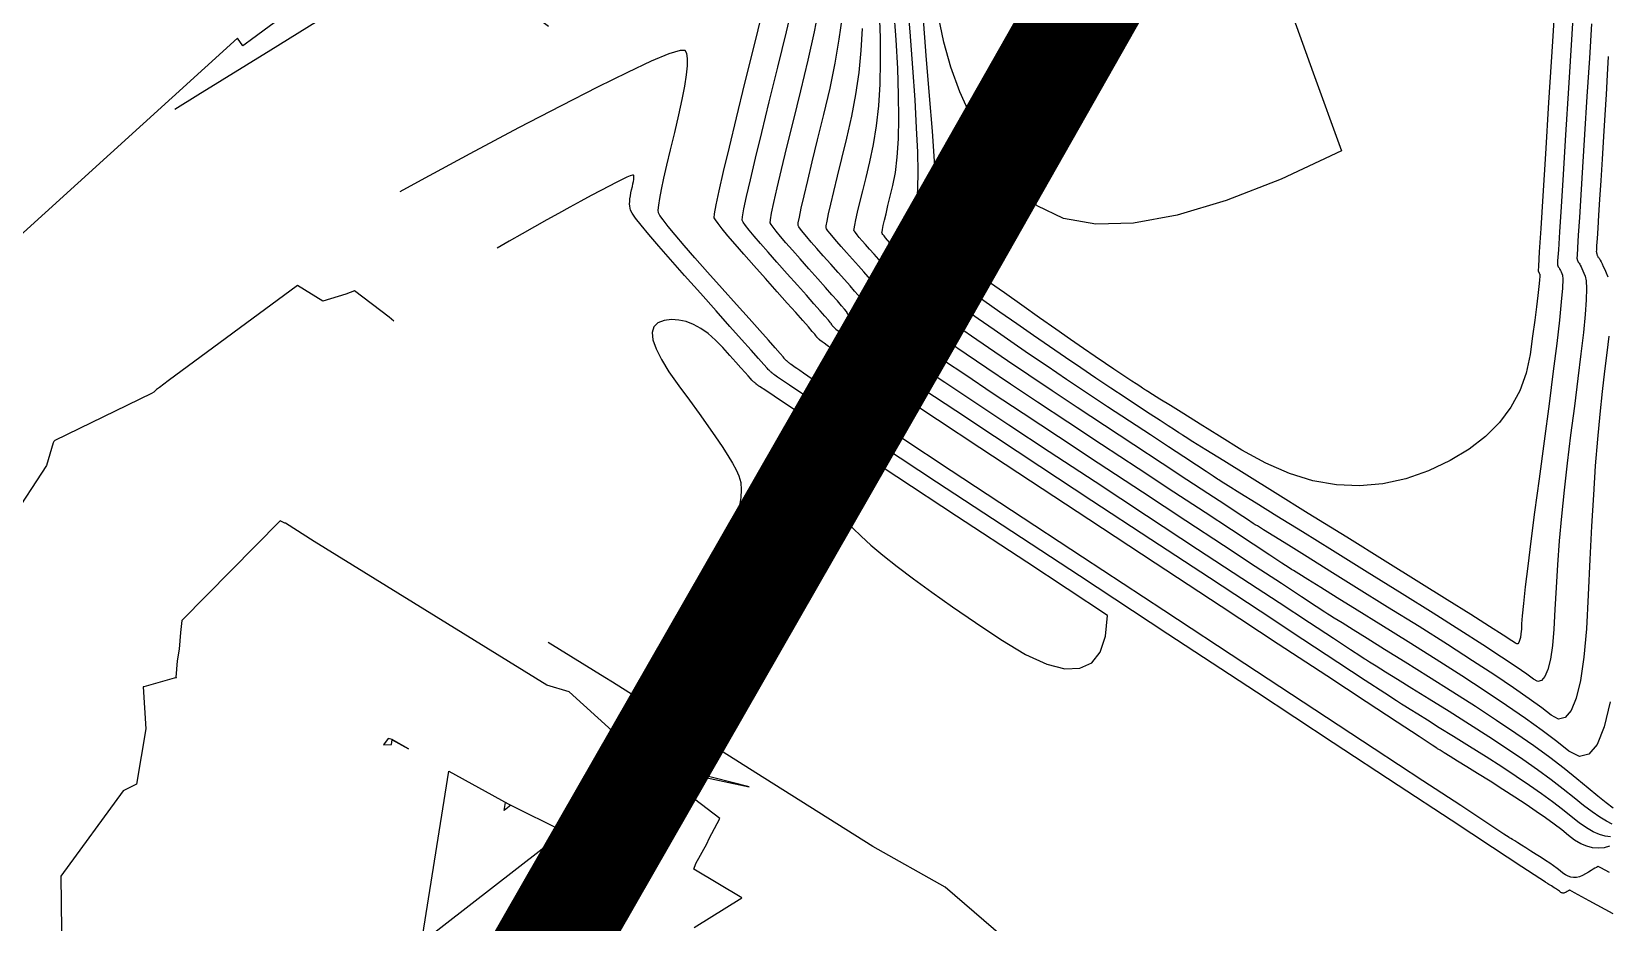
# Model space of a CAD drawing. Header units: metres. Extents: x 729358 to 732680, y 1423022 to 1426117.
# Drawn here: x 730693.5 to 730748.8, y 1425750 to 1425781.3 of the extents above; entities that cross this region are included whole.
import ezdxf

# ---------------------------------------------------------------- set-up
doc = ezdxf.new("R2010")
doc.units = ezdxf.units.M
doc.header["$MEASUREMENT"] = 0
doc.linetypes.add('PHANTOM', pattern=[2.5, 1.25, -0.25, 0.25, -0.25, 0.25, -0.25])
for name, color, linetype in [('36Bound', 6, 'PHANTOM'), ('CONTOUR', 59, 'Continuous'), ('HR36 IE-Exi_Xref$0$CONTOUR', 8, 'Continuous'), ('HR36 IE-Exi_Xref$0$CONTOURINDEX', 10, 'Continuous'), ('INDEX-CON', 252, 'Continuous')]:
    doc.layers.add(name, color=color, linetype=linetype)

# ---------------------------------------------------------------- blocks, each defined once
blk = doc.blocks.new('ct 50 rai')
at = {"layer": 'CONTOUR'}
for points in [[(-253.171, 1.414), (-253.209, 0.764), (-253.25, 0.079), (-253.294, -0.642), (-253.34, -1.399), (-253.389, -2.192), (-253.437, -2.951), (-253.478, -3.61), (-253.513, -4.168), (-253.542, -4.625), (-253.564, -4.98), (-253.58, -5.235), (-253.589, -5.388), (-253.593, -5.441), (-253.592, -5.444), (-253.592, -5.449), (-253.59, -5.457), (-253.588, -5.468), (-253.585, -5.481), (-253.582, -5.496), (-253.578, -5.514), (-253.573, -5.534), (-253.567, -5.556), (-253.561, -5.576), (-253.552, -5.595), (-253.543, -5.614), (-253.533, -5.632), (-253.521, -5.648), (-253.508, -5.664), (-253.494, -5.679), (-253.476, -5.702), (-253.452, -5.742), (-253.423, -5.799), (-253.387, -5.872), (-253.345, -5.962), (-253.297, -6.068), (-253.243, -6.191), (-253.184, -6.331)], [(-253.155, -8.418), (-253.217, -8.999), (-253.299, -9.646), (-253.389, -10.363), (-253.473, -11.157), (-253.552, -12.026), (-253.626, -12.97), (-253.695, -13.991), (-253.76, -15.086), (-253.819, -16.257), (-253.873, -17.504), (-253.938, -18.694), (-254.031, -19.695), (-254.152, -20.506), (-254.302, -21.129), (-254.479, -21.562), (-254.684, -21.806), (-254.916, -21.862), (-255.177, -21.728), (-255.507, -21.468), (-255.948, -21.147), (-256.5, -20.764), (-257.162, -20.32), (-257.936, -19.814), (-258.82, -19.247), (-259.815, -18.617), (-260.921, -17.927), (-262.01, -17.25), (-262.954, -16.663), (-263.753, -16.167), (-264.407, -15.76), (-264.916, -15.444), (-265.28, -15.218), (-265.499, -15.081), (-265.574, -15.035), (-265.642, -14.99), (-265.843, -14.858), (-266.177, -14.639), (-266.643, -14.332), (-267.243, -13.938), (-267.976, -13.457), (-268.841, -12.889), (-269.839, -12.233), (-270.868, -11.555), (-271.826, -10.921), (-272.712, -10.332), (-273.528, -9.786), (-274.271, -9.284), (-274.944, -8.826), (-275.545, -8.411), (-276.076, -8.041), (-276.539, -7.715), (-276.941, -7.431), (-277.281, -7.192), (-277.559, -6.996), (-277.775, -6.843), (-277.93, -6.735), (-278.023, -6.669), (-278.054, -6.647), (-278.055, -6.646), (-278.058, -6.643), (-278.063, -6.638), (-278.07, -6.63), (-278.078, -6.62), (-278.089, -6.609), (-278.102, -6.595), (-278.116, -6.579), (-278.131, -6.563), (-278.145, -6.548), (-278.157, -6.535), (-278.168, -6.524), (-278.177, -6.514), (-278.185, -6.506), (-278.192, -6.5), (-278.197, -6.495), (-278.202, -6.49), (-278.207, -6.482), (-278.213, -6.473), (-278.218, -6.461), (-278.224, -6.448), (-278.231, -6.432), (-278.237, -6.413), (-278.244, -6.393), (-278.262, -6.361), (-278.3, -6.308), (-278.358, -6.233), (-278.437, -6.137), (-278.537, -6.019), (-278.657, -5.881), (-278.798, -5.721), (-278.96, -5.539), (-279.121, -5.358), (-279.262, -5.199), (-279.382, -5.061), (-279.481, -4.945), (-279.559, -4.851), (-279.616, -4.778), (-279.653, -4.727), (-279.669, -4.698), (-279.665, -4.644), (-279.642, -4.52), (-279.6, -4.324), (-279.54, -4.058), (-279.46, -3.721), (-279.362, -3.314), (-279.245, -2.836), (-279.11, -2.287), (-278.978, -1.678), (-278.875, -1.022), (-278.8, -0.318), (-278.752, 0.433), (-278.733, 1.233), (-278.741, 2.08), (-278.778, 2.976)], [(-252.998, -24.99), (-253.244, -24.802), (-253.539, -24.568), (-253.883, -24.288), (-254.277, -23.963), (-254.723, -23.603), (-255.228, -23.218), (-255.792, -22.807), (-256.413, -22.371), (-257.093, -21.91), (-257.832, -21.424), (-258.628, -20.913), (-259.483, -20.376), (-260.311, -19.861), (-261.03, -19.415), (-261.638, -19.037), (-262.136, -18.727), (-262.523, -18.487), (-262.8, -18.314), (-262.967, -18.211), (-263.023, -18.176), (-263.126, -18.108), (-263.433, -17.907), (-263.942, -17.572), (-264.655, -17.104), (-265.571, -16.502), (-266.69, -15.766), (-268.013, -14.897), (-269.539, -13.895), (-271.089, -12.875), (-272.484, -11.955), (-273.725, -11.134), (-274.812, -10.412), (-275.743, -9.789), (-276.52, -9.266), (-277.143, -8.842), (-277.61, -8.518), (-277.976, -8.26), (-278.293, -8.036), (-278.562, -7.847), (-278.781, -7.692), (-278.952, -7.572), (-279.074, -7.486), (-279.148, -7.434), (-279.172, -7.417), (-279.173, -7.416), (-279.175, -7.414), (-279.179, -7.409), (-279.185, -7.404), (-279.191, -7.396), (-279.2, -7.387), (-279.21, -7.376), (-279.221, -7.363), (-279.233, -7.35), (-279.245, -7.338), (-279.256, -7.327), (-279.266, -7.316), (-279.276, -7.307), (-279.285, -7.298), (-279.293, -7.29), (-279.301, -7.283), (-279.308, -7.276), (-279.316, -7.268), (-279.322, -7.258), (-279.329, -7.247), (-279.336, -7.235), (-279.342, -7.221), (-279.348, -7.206), (-279.353, -7.19), (-279.376, -7.154), (-279.433, -7.082), (-279.523, -6.974), (-279.648, -6.829), (-279.806, -6.647), (-279.999, -6.428), (-280.226, -6.173), (-280.486, -5.881), (-280.747, -5.588), (-280.974, -5.331), (-281.168, -5.108), (-281.328, -4.92), (-281.454, -4.768), (-281.547, -4.651), (-281.606, -4.568), (-281.632, -4.521), (-281.625, -4.434), (-281.588, -4.233), (-281.521, -3.917), (-281.423, -3.487), (-281.295, -2.943), (-281.136, -2.285), (-280.947, -1.512), (-280.728, -0.625), (-280.511, 0.298), (-280.33, 1.179), (-280.184, 2.016), (-280.073, 2.812)], [(-253.098, -25.998), (-253.279, -25.979), (-253.48, -25.921), (-253.699, -25.822), (-253.938, -25.684), (-254.196, -25.505), (-254.472, -25.287), (-254.779, -25.04), (-255.126, -24.775), (-255.512, -24.493), (-255.939, -24.194), (-256.405, -23.878), (-256.911, -23.545), (-257.458, -23.194), (-258.044, -22.826), (-258.613, -22.472), (-259.106, -22.166), (-259.523, -21.907), (-259.864, -21.695), (-260.13, -21.529), (-260.32, -21.411), (-260.435, -21.34), (-260.473, -21.316), (-260.611, -21.225), (-261.022, -20.955), (-261.708, -20.505), (-262.666, -19.875), (-263.899, -19.065), (-265.405, -18.076), (-267.185, -16.906), (-269.238, -15.557), (-271.31, -14.195), (-273.143, -12.988), (-274.738, -11.936), (-276.096, -11.038), (-277.215, -10.295), (-278.096, -9.707), (-278.74, -9.273), (-279.145, -8.994), (-279.413, -8.805), (-279.646, -8.641), (-279.843, -8.502), (-280.004, -8.389), (-280.129, -8.301), (-280.219, -8.237), (-280.272, -8.2), (-280.29, -8.187), (-280.291, -8.186), (-280.293, -8.184), (-280.295, -8.181), (-280.299, -8.177), (-280.305, -8.171), (-280.311, -8.165), (-280.318, -8.157), (-280.327, -8.147), (-280.336, -8.138), (-280.345, -8.128), (-280.354, -8.118), (-280.364, -8.109), (-280.374, -8.099), (-280.384, -8.09), (-280.394, -8.081), (-280.404, -8.072), (-280.414, -8.063), (-280.424, -8.053), (-280.432, -8.043), (-280.44, -8.032), (-280.447, -8.021), (-280.453, -8.01), (-280.458, -7.998), (-280.463, -7.986), (-280.49, -7.948), (-280.566, -7.857), (-280.688, -7.715), (-280.858, -7.52), (-281.076, -7.274), (-281.341, -6.976), (-281.653, -6.625), (-282.013, -6.223), (-282.373, -5.818), (-282.687, -5.462), (-282.954, -5.155), (-283.175, -4.896), (-283.35, -4.685), (-283.478, -4.523), (-283.559, -4.409), (-283.595, -4.344), (-283.586, -4.224), (-283.535, -3.946), (-283.442, -3.51), (-283.307, -2.917), (-283.13, -2.165), (-282.911, -1.255), (-282.65, -0.188), (-282.347, 1.037), (-282.044, 2.275), (-281.785, 3.38)], [(-253.002, -28.705), (-253.846, -28.243), (-254.353, -27.966), (-254.524, -27.873), (-254.527, -27.874), (-254.534, -27.876), (-254.544, -27.881), (-254.558, -27.888), (-254.576, -27.898), (-254.597, -27.91), (-254.621, -27.925), (-254.649, -27.942), (-254.678, -27.957), (-254.707, -27.968), (-254.735, -27.974), (-254.762, -27.976), (-254.789, -27.972), (-254.815, -27.964), (-254.84, -27.951), (-254.864, -27.933), (-254.89, -27.912), (-254.92, -27.89), (-254.953, -27.866), (-254.989, -27.841), (-255.028, -27.814), (-255.071, -27.786), (-255.117, -27.756), (-255.167, -27.725), (-255.215, -27.695), (-255.257, -27.669), (-255.292, -27.647), (-255.321, -27.629), (-255.344, -27.615), (-255.36, -27.605), (-255.37, -27.599), (-255.373, -27.597), (-255.58, -27.461), (-256.202, -27.052), (-257.238, -26.371), (-258.689, -25.418), (-260.555, -24.192), (-262.834, -22.694), (-265.529, -20.924), (-268.638, -18.882), (-271.751, -16.836), (-274.46, -15.055), (-276.764, -13.54), (-278.664, -12.291), (-280.159, -11.306), (-281.249, -10.588), (-281.934, -10.135), (-282.214, -9.947), (-282.288, -9.895), (-282.351, -9.85), (-282.405, -9.813), (-282.449, -9.782), (-282.483, -9.758), (-282.507, -9.74), (-282.522, -9.73), (-282.527, -9.727), (-282.527, -9.726), (-282.527, -9.726), (-282.528, -9.725), (-282.529, -9.724), (-282.531, -9.722), (-282.532, -9.721), (-282.534, -9.718), (-282.537, -9.716), (-282.54, -9.712), (-282.545, -9.708), (-282.552, -9.701), (-282.56, -9.694), (-282.571, -9.685), (-282.582, -9.674), (-282.596, -9.662), (-282.612, -9.649), (-282.627, -9.636), (-282.64, -9.623), (-282.652, -9.613), (-282.661, -9.603), (-282.669, -9.595), (-282.675, -9.589), (-282.679, -9.583), (-282.681, -9.579), (-282.719, -9.535), (-282.832, -9.407), (-283.018, -9.197), (-283.279, -8.904), (-283.615, -8.529), (-284.024, -8.07), (-284.508, -7.529), (-285.066, -6.906), (-285.625, -6.278), (-286.112, -5.726), (-286.527, -5.249), (-286.87, -4.847), (-287.141, -4.52), (-287.339, -4.268), (-287.466, -4.092), (-287.521, -3.99), (-287.536, -3.923), (-287.546, -3.85), (-287.55, -3.77), (-287.547, -3.683), (-287.539, -3.589), (-287.525, -3.489), (-287.505, -3.383), (-287.479, -3.27), (-287.453, -3.16), (-287.432, -3.062), (-287.416, -2.978), (-287.405, -2.907), (-287.399, -2.849), (-287.399, -2.804), (-287.404, -2.772), (-287.414, -2.753), (-287.448, -2.753), (-287.526, -2.779), (-287.647, -2.831), (-287.811, -2.908), (-288.019, -3.012), (-288.27, -3.14), (-288.564, -3.295), (-288.902, -3.476), (-289.269, -3.674), (-289.651, -3.883), (-290.048, -4.102), (-290.459, -4.331), (-290.886, -4.571), (-291.328, -4.821), (-291.784, -5.081), (-292.204, -5.322)]]:
    blk.add_lwpolyline(points, dxfattribs=at)
at = {"layer": 'CONTOUR', "flags": 128}
for points in [[(-254.332, 4.098), (-254.451, 2.197), (-254.569, 0.302), (-254.672, -1.34), (-254.759, -2.729), (-254.83, -3.866), (-254.885, -4.751), (-254.925, -5.383), (-254.949, -5.762), (-254.957, -5.889), (-254.957, -5.891), (-254.956, -5.893), (-254.956, -5.896), (-254.955, -5.901), (-254.953, -5.906), (-254.952, -5.913), (-254.95, -5.921), (-254.948, -5.929), (-254.946, -5.938), (-254.943, -5.947), (-254.939, -5.955), (-254.935, -5.963), (-254.931, -5.971), (-254.926, -5.978), (-254.92, -5.985), (-254.914, -5.991), (-254.907, -6.001), (-254.897, -6.018), (-254.884, -6.042), (-254.869, -6.073), (-254.851, -6.112), (-254.83, -6.157), (-254.807, -6.21), (-254.782, -6.27), (-254.768, -6.416), (-254.782, -6.729), (-254.822, -7.209), (-254.89, -7.855), (-254.984, -8.667), (-255.105, -9.646), (-255.253, -10.791), (-255.427, -12.102), (-255.604, -13.423), (-255.759, -14.595), (-255.891, -15.619), (-256.001, -16.495), (-256.088, -17.222), (-256.152, -17.802), (-256.194, -18.233), (-256.214, -18.516), (-256.225, -18.709), (-256.24, -18.872), (-256.259, -19.004), (-256.284, -19.105), (-256.312, -19.175), (-256.346, -19.215), (-256.384, -19.224), (-256.426, -19.202), (-256.558, -19.111), (-256.864, -18.913), (-257.344, -18.608), (-257.999, -18.196), (-258.827, -17.677), (-259.831, -17.051), (-261.008, -16.318), (-262.36, -15.477), (-263.709, -14.639), (-264.878, -13.912), (-265.868, -13.297), (-266.679, -12.793), (-267.309, -12.401), (-267.76, -12.121), (-268.032, -11.952), (-268.124, -11.895), (-268.157, -11.873), (-268.253, -11.81), (-268.411, -11.706), (-268.632, -11.561), (-268.915, -11.375), (-269.261, -11.148), (-269.669, -10.88), (-270.14, -10.57), (-270.647, -10.235), (-271.167, -9.888), (-271.699, -9.53), (-272.243, -9.16), (-272.8, -8.778), (-273.368, -8.385), (-273.948, -7.981), (-274.541, -7.565), (-275.102, -7.169), (-275.588, -6.827), (-276, -6.537), (-276.337, -6.299), (-276.599, -6.115), (-276.786, -5.983), (-276.898, -5.904), (-276.935, -5.877), (-276.937, -5.876), (-276.94, -5.872), (-276.946, -5.866), (-276.955, -5.857), (-276.965, -5.845), (-276.978, -5.831), (-276.994, -5.814), (-277.011, -5.795), (-277.029, -5.775), (-277.045, -5.758), (-277.058, -5.744), (-277.07, -5.732), (-277.079, -5.722), (-277.086, -5.714), (-277.091, -5.709), (-277.094, -5.706), (-277.096, -5.703), (-277.099, -5.697), (-277.103, -5.688), (-277.108, -5.676), (-277.113, -5.661), (-277.12, -5.642), (-277.127, -5.621), (-277.135, -5.597), (-277.147, -5.568), (-277.167, -5.533), (-277.193, -5.492), (-277.227, -5.445), (-277.268, -5.392), (-277.316, -5.333), (-277.371, -5.269), (-277.433, -5.198), (-277.495, -5.128), (-277.549, -5.067), (-277.595, -5.014), (-277.633, -4.97), (-277.663, -4.933), (-277.685, -4.905), (-277.699, -4.886), (-277.706, -4.875), (-277.704, -4.854), (-277.695, -4.806), (-277.679, -4.731), (-277.656, -4.629), (-277.626, -4.5), (-277.588, -4.343), (-277.543, -4.16), (-277.491, -3.949), (-277.445, -3.655), (-277.42, -3.223), (-277.416, -2.653), (-277.431, -1.945), (-277.467, -1.098), (-277.524, -0.113), (-277.601, 1.01), (-277.698, 2.271), (-277.799, 3.519)], [(-262.542, -1.908), (-264.666, -2.9), (-266.59, -3.653), (-268.316, -4.167), (-269.844, -4.442), (-271.173, -4.478), (-272.304, -4.275), (-273.237, -3.833), (-273.97, -3.152), (-274.57, -2.344), (-275.099, -1.521), (-275.559, -0.683), (-275.948, 0.169), (-276.268, 1.036), (-276.517, 1.918), (-276.697, 2.814)], [(-264.397, 3.219), (-263.537, 0.838), (-262.542, -1.908)]]:
    blk.add_lwpolyline(points, dxfattribs=at)
at = {"layer": 'INDEX-CON'}
for points in [[(-253.761, 2.56), (-253.836, 1.35), (-253.92, 0.002), (-254.003, -1.325), (-254.075, -2.475), (-254.136, -3.449), (-254.186, -4.246), (-254.225, -4.866), (-254.252, -5.309), (-254.269, -5.575), (-254.275, -5.665), (-254.274, -5.667), (-254.274, -5.671), (-254.273, -5.677), (-254.271, -5.684), (-254.269, -5.694), (-254.267, -5.705), (-254.264, -5.717), (-254.261, -5.732), (-254.257, -5.747), (-254.252, -5.761), (-254.246, -5.775), (-254.239, -5.789), (-254.232, -5.801), (-254.224, -5.813), (-254.214, -5.825), (-254.204, -5.835), (-254.192, -5.852), (-254.175, -5.88), (-254.153, -5.92), (-254.128, -5.973), (-254.098, -6.037), (-254.064, -6.113), (-254.025, -6.201), (-253.983, -6.301), (-253.949, -6.465), (-253.939, -6.745), (-253.952, -7.142), (-253.988, -7.656), (-254.047, -8.286), (-254.13, -9.032), (-254.235, -9.895), (-254.363, -10.874), (-254.497, -11.893), (-254.616, -12.876), (-254.722, -13.823), (-254.813, -14.733), (-254.892, -15.607), (-254.956, -16.444), (-255.006, -17.245), (-255.043, -18.01), (-255.081, -18.701), (-255.135, -19.283), (-255.206, -19.755), (-255.293, -20.117), (-255.395, -20.369), (-255.515, -20.511), (-255.65, -20.543), (-255.801, -20.465), (-256.032, -20.29), (-256.406, -20.03), (-256.922, -19.686), (-257.581, -19.258), (-258.382, -18.746), (-259.325, -18.149), (-260.412, -17.467), (-261.641, -16.702), (-262.859, -15.944), (-263.916, -15.288), (-264.811, -14.732), (-265.543, -14.277), (-266.113, -13.923), (-266.52, -13.669), (-266.766, -13.517), (-266.849, -13.465), (-266.899, -13.432), (-267.048, -13.334), (-267.294, -13.172), (-267.638, -12.947), (-268.079, -12.657), (-268.618, -12.302), (-269.255, -11.884), (-269.989, -11.402), (-270.758, -10.895), (-271.497, -10.405), (-272.206, -9.931), (-272.886, -9.473), (-273.536, -9.031), (-274.156, -8.605), (-274.747, -8.196), (-275.308, -7.803), (-275.821, -7.442), (-276.265, -7.129), (-276.64, -6.864), (-276.948, -6.648), (-277.187, -6.479), (-277.358, -6.359), (-277.46, -6.287), (-277.495, -6.262), (-277.496, -6.261), (-277.499, -6.258), (-277.505, -6.252), (-277.512, -6.243), (-277.522, -6.233), (-277.534, -6.22), (-277.548, -6.205), (-277.564, -6.187), (-277.58, -6.169), (-277.595, -6.153), (-277.608, -6.14), (-277.619, -6.128), (-277.628, -6.118), (-277.636, -6.11), (-277.641, -6.104), (-277.646, -6.101), (-277.649, -6.097), (-277.653, -6.09), (-277.658, -6.081), (-277.663, -6.069), (-277.669, -6.054), (-277.675, -6.037), (-277.682, -6.017), (-277.69, -5.995), (-277.704, -5.964), (-277.733, -5.92), (-277.776, -5.862), (-277.832, -5.791), (-277.902, -5.706), (-277.987, -5.607), (-278.085, -5.495), (-278.197, -5.369), (-278.308, -5.243), (-278.406, -5.133), (-278.489, -5.038), (-278.557, -4.957), (-278.611, -4.892), (-278.651, -4.842), (-278.676, -4.806), (-278.687, -4.786), (-278.684, -4.749), (-278.668, -4.663), (-278.64, -4.528), (-278.598, -4.344), (-278.543, -4.111), (-278.475, -3.829), (-278.394, -3.498), (-278.3, -3.118), (-278.212, -2.667), (-278.148, -2.123), (-278.108, -1.486), (-278.092, -0.756), (-278.1, 0.067), (-278.133, 0.983), (-278.189, 1.993), (-278.27, 3.095)], [(-253.099, -21.258), (-253.311, -22.141), (-253.562, -22.756), (-253.852, -23.102), (-254.183, -23.18), (-254.553, -22.99), (-254.982, -22.647), (-255.49, -22.264), (-256.078, -21.842), (-256.744, -21.382), (-257.49, -20.883), (-258.315, -20.344), (-259.219, -19.767), (-260.202, -19.151), (-261.161, -18.555), (-261.992, -18.039), (-262.695, -17.602), (-263.271, -17.244), (-263.72, -16.965), (-264.04, -16.766), (-264.233, -16.646), (-264.299, -16.605), (-264.384, -16.549), (-264.638, -16.383), (-265.059, -16.105), (-265.649, -15.718), (-266.407, -15.22), (-267.333, -14.612), (-268.427, -13.893), (-269.689, -13.064), (-270.979, -12.215), (-272.155, -11.438), (-273.219, -10.733), (-274.17, -10.099), (-275.007, -9.537), (-275.732, -9.046), (-276.344, -8.627), (-276.843, -8.279), (-277.258, -7.987), (-277.617, -7.734), (-277.921, -7.519), (-278.17, -7.344), (-278.364, -7.208), (-278.502, -7.11), (-278.585, -7.052), (-278.613, -7.032), (-278.614, -7.031), (-278.617, -7.028), (-278.621, -7.023), (-278.627, -7.017), (-278.635, -7.008), (-278.645, -6.998), (-278.656, -6.985), (-278.669, -6.971), (-278.682, -6.957), (-278.695, -6.943), (-278.706, -6.931), (-278.717, -6.92), (-278.726, -6.911), (-278.735, -6.902), (-278.743, -6.895), (-278.749, -6.889), (-278.755, -6.883), (-278.761, -6.875), (-278.768, -6.865), (-278.774, -6.854), (-278.78, -6.841), (-278.786, -6.826), (-278.793, -6.81), (-278.799, -6.791), (-278.819, -6.758), (-278.866, -6.695), (-278.941, -6.603), (-279.043, -6.483), (-279.172, -6.333), (-279.328, -6.154), (-279.512, -5.947), (-279.723, -5.71), (-279.934, -5.473), (-280.118, -5.265), (-280.275, -5.085), (-280.404, -4.933), (-280.507, -4.809), (-280.582, -4.714), (-280.629, -4.648), (-280.65, -4.609), (-280.645, -4.539), (-280.615, -4.376), (-280.56, -4.121), (-280.481, -3.773), (-280.378, -3.332), (-280.249, -2.799), (-280.096, -2.174), (-279.919, -1.456), (-279.745, -0.69), (-279.603, 0.078), (-279.492, 0.849), (-279.413, 1.622), (-279.366, 2.399)], [(-253.04, -25.556), (-253.239, -25.455), (-253.471, -25.312), (-253.738, -25.126), (-254.039, -24.897), (-254.375, -24.625), (-254.751, -24.321), (-255.177, -23.996), (-255.652, -23.65), (-256.176, -23.283), (-256.749, -22.894), (-257.371, -22.484), (-258.043, -22.053), (-258.763, -21.601), (-259.462, -21.167), (-260.068, -20.79), (-260.58, -20.472), (-261, -20.211), (-261.327, -20.008), (-261.56, -19.863), (-261.701, -19.775), (-261.748, -19.746), (-261.869, -19.667), (-262.228, -19.431), (-262.825, -19.039), (-263.661, -18.489), (-264.735, -17.784), (-266.048, -16.921), (-267.599, -15.902), (-269.389, -14.726), (-271.199, -13.535), (-272.814, -12.472), (-274.232, -11.535), (-275.454, -10.725), (-276.479, -10.042), (-277.308, -9.486), (-277.941, -9.058), (-278.378, -8.756), (-278.695, -8.532), (-278.97, -8.339), (-279.202, -8.175), (-279.393, -8.041), (-279.541, -7.936), (-279.646, -7.862), (-279.71, -7.817), (-279.731, -7.802), (-279.732, -7.801), (-279.734, -7.799), (-279.737, -7.795), (-279.742, -7.79), (-279.748, -7.784), (-279.755, -7.776), (-279.764, -7.766), (-279.774, -7.755), (-279.785, -7.744), (-279.795, -7.733), (-279.805, -7.723), (-279.815, -7.713), (-279.825, -7.703), (-279.834, -7.694), (-279.844, -7.686), (-279.853, -7.678), (-279.861, -7.669), (-279.87, -7.66), (-279.877, -7.65), (-279.885, -7.64), (-279.891, -7.628), (-279.897, -7.615), (-279.903, -7.602), (-279.908, -7.588), (-279.933, -7.551), (-279.999, -7.47), (-280.106, -7.344), (-280.253, -7.175), (-280.441, -6.96), (-280.67, -6.702), (-280.939, -6.399), (-281.25, -6.052), (-281.56, -5.703), (-281.831, -5.396), (-282.061, -5.131), (-282.252, -4.908), (-282.402, -4.727), (-282.512, -4.587), (-282.583, -4.489), (-282.613, -4.433), (-282.605, -4.329), (-282.561, -4.09), (-282.481, -3.714), (-282.365, -3.202), (-282.212, -2.554), (-282.024, -1.77), (-281.799, -0.85), (-281.538, 0.206), (-281.278, 1.287), (-281.057, 2.279), (-280.876, 3.184)], [(-253.127, -26.323), (-253.321, -26.381), (-253.519, -26.402), (-253.72, -26.386), (-253.927, -26.332), (-254.137, -26.242), (-254.352, -26.114), (-254.57, -25.948), (-254.807, -25.758), (-255.074, -25.554), (-255.372, -25.337), (-255.701, -25.106), (-256.061, -24.862), (-256.451, -24.605), (-256.873, -24.334), (-257.325, -24.05), (-257.763, -23.778), (-258.143, -23.542), (-258.465, -23.342), (-258.728, -23.178), (-258.933, -23.051), (-259.08, -22.96), (-259.168, -22.905), (-259.198, -22.886), (-259.353, -22.784), (-259.817, -22.479), (-260.59, -21.972), (-261.672, -21.261), (-263.063, -20.347), (-264.762, -19.23), (-266.771, -17.911), (-269.088, -16.388), (-271.42, -14.856), (-273.472, -13.505), (-275.245, -12.337), (-276.738, -11.351), (-277.951, -10.548), (-278.884, -9.927), (-279.538, -9.488), (-279.912, -9.232), (-280.132, -9.077), (-280.322, -8.943), (-280.483, -8.83), (-280.615, -8.737), (-280.718, -8.665), (-280.791, -8.613), (-280.835, -8.582), (-280.849, -8.572), (-280.85, -8.571), (-280.851, -8.57), (-280.854, -8.567), (-280.857, -8.564), (-280.861, -8.559), (-280.866, -8.554), (-280.872, -8.547), (-280.879, -8.54), (-280.887, -8.531), (-280.895, -8.523), (-280.904, -8.514), (-280.913, -8.505), (-280.923, -8.496), (-280.934, -8.486), (-280.945, -8.476), (-280.956, -8.466), (-280.968, -8.456), (-280.978, -8.446), (-280.987, -8.435), (-280.995, -8.425), (-281.002, -8.415), (-281.008, -8.405), (-281.013, -8.395), (-281.017, -8.384), (-281.048, -8.344), (-281.132, -8.245), (-281.271, -8.085), (-281.464, -7.866), (-281.711, -7.588), (-282.012, -7.249), (-282.367, -6.851), (-282.776, -6.393), (-283.186, -5.933), (-283.543, -5.528), (-283.847, -5.178), (-284.099, -4.884), (-284.297, -4.644), (-284.443, -4.459), (-284.536, -4.33), (-284.576, -4.256), (-284.566, -4.119), (-284.508, -3.803), (-284.402, -3.307), (-284.248, -2.631), (-284.047, -1.776), (-283.798, -0.741), (-283.501, 0.474), (-283.156, 1.868), (-282.811, 3.263)], [(-297.195, 3.478), (-300.157, 1.638), (-302.724, 0.046), (-303.528, -0.451)], [(-253.133, -27.253), (-253.427, -27.092), (-253.526, -27.038), (-253.534, -27.041), (-253.555, -27.054), (-253.59, -27.074), (-253.638, -27.103), (-253.701, -27.14), (-253.776, -27.186), (-253.866, -27.24), (-253.968, -27.303), (-254.077, -27.361), (-254.183, -27.401), (-254.286, -27.424), (-254.387, -27.429), (-254.486, -27.416), (-254.582, -27.386), (-254.675, -27.337), (-254.766, -27.272), (-254.863, -27.194), (-254.971, -27.111), (-255.092, -27.023), (-255.226, -26.929), (-255.372, -26.83), (-255.531, -26.725), (-255.702, -26.615), (-255.886, -26.5), (-256.065, -26.389), (-256.219, -26.293), (-256.35, -26.212), (-256.457, -26.145), (-256.54, -26.093), (-256.6, -26.056), (-256.636, -26.034), (-256.648, -26.027), (-256.838, -25.902), (-257.407, -25.528), (-258.356, -24.905), (-259.684, -24.032), (-261.391, -22.911), (-263.477, -21.54), (-265.943, -19.92), (-268.788, -18.051), (-271.641, -16.176), (-274.131, -14.539), (-276.258, -13.139), (-278.022, -11.977), (-279.423, -11.054), (-280.461, -10.368), (-281.135, -9.919), (-281.447, -9.709), (-281.569, -9.623), (-281.675, -9.548), (-281.764, -9.485), (-281.837, -9.433), (-281.894, -9.393), (-281.935, -9.365), (-281.96, -9.347), (-281.968, -9.342), (-281.968, -9.341), (-281.969, -9.341), (-281.97, -9.339), (-281.972, -9.337), (-281.974, -9.335), (-281.977, -9.332), (-281.98, -9.328), (-281.984, -9.324), (-281.989, -9.319), (-281.995, -9.313), (-282.002, -9.306), (-282.011, -9.298), (-282.021, -9.288), (-282.033, -9.278), (-282.046, -9.267), (-282.06, -9.255), (-282.074, -9.242), (-282.086, -9.231), (-282.097, -9.22), (-282.106, -9.211), (-282.114, -9.202), (-282.119, -9.194), (-282.124, -9.187), (-282.126, -9.181), (-282.162, -9.138), (-282.265, -9.02), (-282.436, -8.826), (-282.674, -8.558), (-282.98, -8.215), (-283.353, -7.797), (-283.794, -7.303), (-284.303, -6.735), (-284.812, -6.163), (-285.256, -5.66), (-285.634, -5.225), (-285.946, -4.859), (-286.193, -4.561), (-286.374, -4.332), (-286.489, -4.171), (-286.539, -4.079), (-286.545, -3.984), (-286.529, -3.815), (-286.49, -3.573), (-286.429, -3.256), (-286.346, -2.866), (-286.24, -2.403), (-286.113, -1.865), (-285.963, -1.254), (-285.816, -0.642), (-285.699, -0.102), (-285.61, 0.366), (-285.55, 0.761), (-285.519, 1.084), (-285.517, 1.335), (-285.543, 1.514), (-285.599, 1.62), (-285.778, 1.625), (-286.176, 1.498), (-286.793, 1.241), (-287.629, 0.852), (-288.684, 0.332), (-289.957, -0.319), (-291.45, -1.101), (-293.161, -2.014), (-294.874, -2.935), (-295.625, -3.338)]]:
    blk.add_lwpolyline(points, dxfattribs=at)
at = {"layer": 'INDEX-CON', "flags": 128}
for points in [[(-254.981, 4.397), (-255.135, 1.934), (-255.269, -0.201), (-255.382, -2.008), (-255.474, -3.486), (-255.546, -4.635), (-255.597, -5.456), (-255.628, -5.949), (-255.639, -6.114), (-255.639, -6.114), (-255.638, -6.115), (-255.638, -6.116), (-255.638, -6.117), (-255.638, -6.119), (-255.637, -6.121), (-255.636, -6.124), (-255.636, -6.127), (-255.635, -6.13), (-255.634, -6.133), (-255.633, -6.135), (-255.632, -6.138), (-255.63, -6.141), (-255.629, -6.143), (-255.627, -6.145), (-255.625, -6.147), (-255.622, -6.15), (-255.619, -6.156), (-255.615, -6.164), (-255.61, -6.174), (-255.604, -6.187), (-255.597, -6.202), (-255.589, -6.219), (-255.581, -6.239), (-255.578, -6.301), (-255.589, -6.447), (-255.611, -6.674), (-255.647, -6.985), (-255.695, -7.379), (-255.755, -7.855), (-255.829, -8.414), (-255.914, -9.056), (-256.051, -9.718), (-256.276, -10.336), (-256.59, -10.912), (-256.992, -11.444), (-257.482, -11.934), (-258.061, -12.38), (-258.729, -12.783), (-259.485, -13.143), (-260.288, -13.427), (-261.095, -13.605), (-261.907, -13.674), (-262.724, -13.637), (-263.546, -13.492), (-264.372, -13.24), (-265.203, -12.88), (-266.038, -12.413), (-266.824, -11.925), (-267.505, -11.502), (-268.082, -11.144), (-268.554, -10.85), (-268.922, -10.621), (-269.185, -10.458), (-269.344, -10.359), (-269.399, -10.325), (-269.415, -10.314), (-269.458, -10.286), (-269.529, -10.239), (-269.626, -10.175), (-269.751, -10.093), (-269.904, -9.993), (-270.083, -9.875), (-270.29, -9.739), (-270.537, -9.575), (-270.838, -9.371), (-271.193, -9.129), (-271.601, -8.847), (-272.064, -8.525), (-272.58, -8.165), (-273.15, -7.765), (-273.774, -7.327), (-274.383, -6.897), (-274.912, -6.524), (-275.359, -6.209), (-275.725, -5.951), (-276.01, -5.751), (-276.213, -5.607), (-276.336, -5.521), (-276.376, -5.493), (-276.378, -5.491), (-276.382, -5.487), (-276.388, -5.48), (-276.397, -5.47), (-276.409, -5.457), (-276.423, -5.442), (-276.44, -5.424), (-276.459, -5.403), (-276.478, -5.382), (-276.495, -5.363), (-276.509, -5.348), (-276.521, -5.335), (-276.53, -5.325), (-276.536, -5.318), (-276.54, -5.314), (-276.542, -5.312), (-276.543, -5.31), (-276.545, -5.305), (-276.548, -5.296), (-276.552, -5.283), (-276.558, -5.267), (-276.564, -5.248), (-276.572, -5.225), (-276.581, -5.198), (-276.59, -5.171), (-276.6, -5.145), (-276.611, -5.121), (-276.622, -5.099), (-276.633, -5.079), (-276.645, -5.06), (-276.657, -5.043), (-276.67, -5.027), (-276.682, -5.013), (-276.693, -5.001), (-276.702, -4.991), (-276.71, -4.982), (-276.716, -4.975), (-276.72, -4.969), (-276.723, -4.965), (-276.724, -4.963), (-276.724, -4.959), (-276.722, -4.95), (-276.719, -4.935), (-276.714, -4.914), (-276.708, -4.889), (-276.701, -4.858), (-276.692, -4.821), (-276.681, -4.78), (-276.679, -4.643), (-276.693, -4.324), (-276.723, -3.821), (-276.771, -3.134), (-276.835, -2.264), (-276.915, -1.21), (-277.013, 0.027), (-277.127, 1.447), (-277.241, 2.865)], [(-270.758, -18.221), (-273.6, -16.354), (-276.067, -14.733), (-278.158, -13.359), (-279.874, -12.231), (-281.214, -11.35), (-282.179, -10.715), (-282.768, -10.327), (-282.982, -10.185), (-283.006, -10.168), (-283.028, -10.153), (-283.046, -10.14), (-283.061, -10.129), (-283.073, -10.12), (-283.081, -10.114), (-283.087, -10.11), (-283.089, -10.108), (-283.091, -10.106), (-283.095, -10.103), (-283.101, -10.097), (-283.109, -10.09), (-283.12, -10.081), (-283.132, -10.07), (-283.147, -10.058), (-283.163, -10.043), (-283.18, -10.029), (-283.194, -10.016), (-283.207, -10.005), (-283.217, -9.996), (-283.225, -9.989), (-283.23, -9.983), (-283.234, -9.98), (-283.236, -9.978), (-283.252, -9.958), (-283.301, -9.903), (-283.382, -9.812), (-283.495, -9.685), (-283.641, -9.522), (-283.819, -9.323), (-284.029, -9.088), (-284.272, -8.817), (-284.53, -8.549), (-284.789, -8.324), (-285.048, -8.141), (-285.306, -8), (-285.565, -7.902), (-285.824, -7.846), (-286.083, -7.833), (-286.342, -7.862), (-286.561, -7.941), (-286.698, -8.081), (-286.754, -8.279), (-286.729, -8.537), (-286.623, -8.854), (-286.436, -9.23), (-286.167, -9.666), (-285.818, -10.161), (-285.445, -10.666), (-285.106, -11.132), (-284.803, -11.558), (-284.534, -11.946), (-284.299, -12.294), (-284.099, -12.603), (-283.934, -12.873), (-283.803, -13.104), (-283.708, -13.323), (-283.649, -13.558), (-283.626, -13.809), (-283.638, -14.076), (-283.687, -14.358), (-283.772, -14.657), (-283.893, -14.972), (-284.05, -15.302), (-284.212, -15.621), (-284.347, -15.9), (-284.457, -16.139), (-284.54, -16.338), (-284.596, -16.498), (-284.627, -16.618), (-284.631, -16.698), (-284.609, -16.738), (-284.56, -16.738), (-284.484, -16.697), (-284.38, -16.614), (-284.249, -16.49), (-284.091, -16.324), (-283.906, -16.117), (-283.693, -15.869), (-283.454, -15.58), (-283.212, -15.292), (-282.996, -15.048), (-282.805, -14.848), (-282.638, -14.693), (-282.497, -14.582), (-282.38, -14.515), (-282.289, -14.493), (-282.222, -14.514), (-282.17, -14.548), (-282.121, -14.56), (-282.077, -14.551), (-282.037, -14.521), (-282, -14.47), (-281.968, -14.398), (-281.939, -14.305), (-281.915, -14.191), (-281.884, -14.079), (-281.838, -13.991), (-281.776, -13.927), (-281.698, -13.888), (-281.604, -13.874), (-281.495, -13.884), (-281.369, -13.918), (-281.228, -13.977), (-281.069, -14.063), (-280.891, -14.176), (-280.693, -14.317), (-280.476, -14.486), (-280.24, -14.682), (-279.984, -14.907), (-279.709, -15.159), (-279.415, -15.439), (-279.072, -15.754), (-278.653, -16.107), (-278.156, -16.501), (-277.582, -16.935), (-276.931, -17.408), (-276.202, -17.921), (-275.397, -18.474), (-274.514, -19.067), (-273.649, -19.59), (-272.897, -19.933), (-272.258, -20.097), (-271.732, -20.081), (-271.319, -19.885), (-271.019, -19.51), (-270.832, -18.956), (-270.758, -18.221)]]:
    blk.add_lwpolyline(points, dxfattribs=at)

msp = doc.modelspace()

# ---------------------------------------------------------------- linework, layer by layer
at = {"layer": '36Bound', "const_width": 3.84}
msp.add_lwpolyline([(731089.287, 1424869.871), (731097.585, 1425120.068), (731110.411, 1425192.418), (731138.066, 1425349.107), (731186.636, 1425492.901), (731134.878, 1425523.957), (731220.888, 1425664.901), (730803.807, 1425911.355), (730764.779, 1425842.605), (730723.843, 1425770.493), (730682.741, 1425698.758), (730672.5, 1425703.906), (730659.078, 1425710.654), (730650.067, 1425715.184), (730455.778, 1425812.855), (730385.149, 1425653.569), (730390.362, 1425601.868), (730354.833, 1425374.706), (730264.082, 1425176.503), (730117.503, 1425088.872), (729994.076, 1425024.159), (729814.031, 1424892.64)], dxfattribs=at)
at = {"layer": 'HR36 IE-Exi_Xref$0$CONTOUR', "flags": 128}
for points, elevation in [([(730706.19, 1425771.153), (730706.016, 1425771.285), (730704.801, 1425772.208), (730704.504, 1425772.1), (730703.691, 1425771.855), (730702.796, 1425772.403), (730698.262, 1425769.048), (730697.957, 1425768.823), (730697.852, 1425768.745), (730697.851, 1425768.747), (730697.752, 1425768.657), (730697.672, 1425768.612), (730694.282, 1425766.952), (730694.244, 1425766.919), (730694.221, 1425766.875), (730693.986, 1425766.082), (730692.727, 1425764.155)], 77), ([(730750.616, 1425725.742), (730746.141, 1425727.467), (730744.564, 1425734.115), (730741.935, 1425735.926), (730730.115, 1425741.894), (730730.591, 1425743.794), (730730.514, 1425744.2), (730730.559, 1425744.282), (730731.017, 1425745.063), (730731.476, 1425745.845), (730731.521, 1425745.927), (730730.389, 1425747.097), (730725.552, 1425751.263), (730723.014, 1425752.695), (730718.897, 1425755.281), (730713.862, 1425758.471), (730713.596, 1425758.626), (730711.609, 1425759.864)], 77.5), ([(730706.698, 1425756.127), (730706.121, 1425756.457), (730705.991, 1425756.483), (730705.823, 1425756.27), (730706.103, 1425756.275), (730706.129, 1425756.439), (730706.698, 1425756.127)], 78.5), ([(730710.202, 1425754.188), (730710.296, 1425754.141), (730710.057, 1425753.955), (730710.102, 1425754.242), (730710.202, 1425754.188)], 77.5)]:
    msp.add_lwpolyline(points, dxfattribs=dict(at, elevation=elevation))
at = {"layer": 'HR36 IE-Exi_Xref$0$CONTOURINDEX', "flags": 128}
for points, elevation in [([(730711.615, 1425781.498), (730711.071, 1425781.911), (730710.213, 1425782.562), (730710.003, 1425782.486), (730707.366, 1425781.691), (730704.462, 1425783.47), (730701.182, 1425781.043), (730700.962, 1425780.881), (730700.886, 1425780.824), (730700.69, 1425781.089), (730689.461, 1425770.898), (730688.629, 1425771.221), (730688.532, 1425771.269), (730687.7, 1425771.593), (730687.603, 1425771.64), (730685.266, 1425768.475), (730679.168, 1425761.672), (730673.243, 1425752.473), (730668.897, 1425746.994), (730665.077, 1425742.178), (730657.924, 1425732.664), (730654.264, 1425732.486), (730643.015, 1425736.072)], 76), ([(730716.737, 1425749.844), (730718.412, 1425750.891), (730716.719, 1425751.898), (730716.793, 1425752.092), (730717.183, 1425752.784), (730717.267, 1425752.972), (730717.633, 1425753.676), (730715.211, 1425755.531), (730718.673, 1425754.795), (730714.986, 1425755.723), (730712.35, 1425758.129), (730711.563, 1425758.367), (730703.383, 1425763.413), (730702.379, 1425764.052), (730702.374, 1425764.052), (730702.357, 1425764.051), (730702.19, 1425764.133), (730698.741, 1425760.627), (730698.691, 1425760.211), (730698.646, 1425759.631), (730698.575, 1425759.219), (730698.53, 1425758.636), (730698.551, 1425758.635), (730697.401, 1425758.305), (730697.397, 1425758.305), (730697.381, 1425758.304), (730697.469, 1425756.826), (730697.146, 1425754.883), (730696.681, 1425754.651), (730694.49, 1425751.649), (730694.639, 1425739.327)], 78), ([(730710.204, 1425754.194), (730712.178, 1425753.205), (730707.151, 1425749.316), (730708.116, 1425755.341), (730710.204, 1425754.194)], 78)]:
    msp.add_lwpolyline(points, dxfattribs=dict(at, elevation=elevation))

# ---------------------------------------------------------------- block references
msp.add_blockref('ct 50 rai', (731002.018, 1425779.034, 78))

doc.saveas('drawing.dxf')
